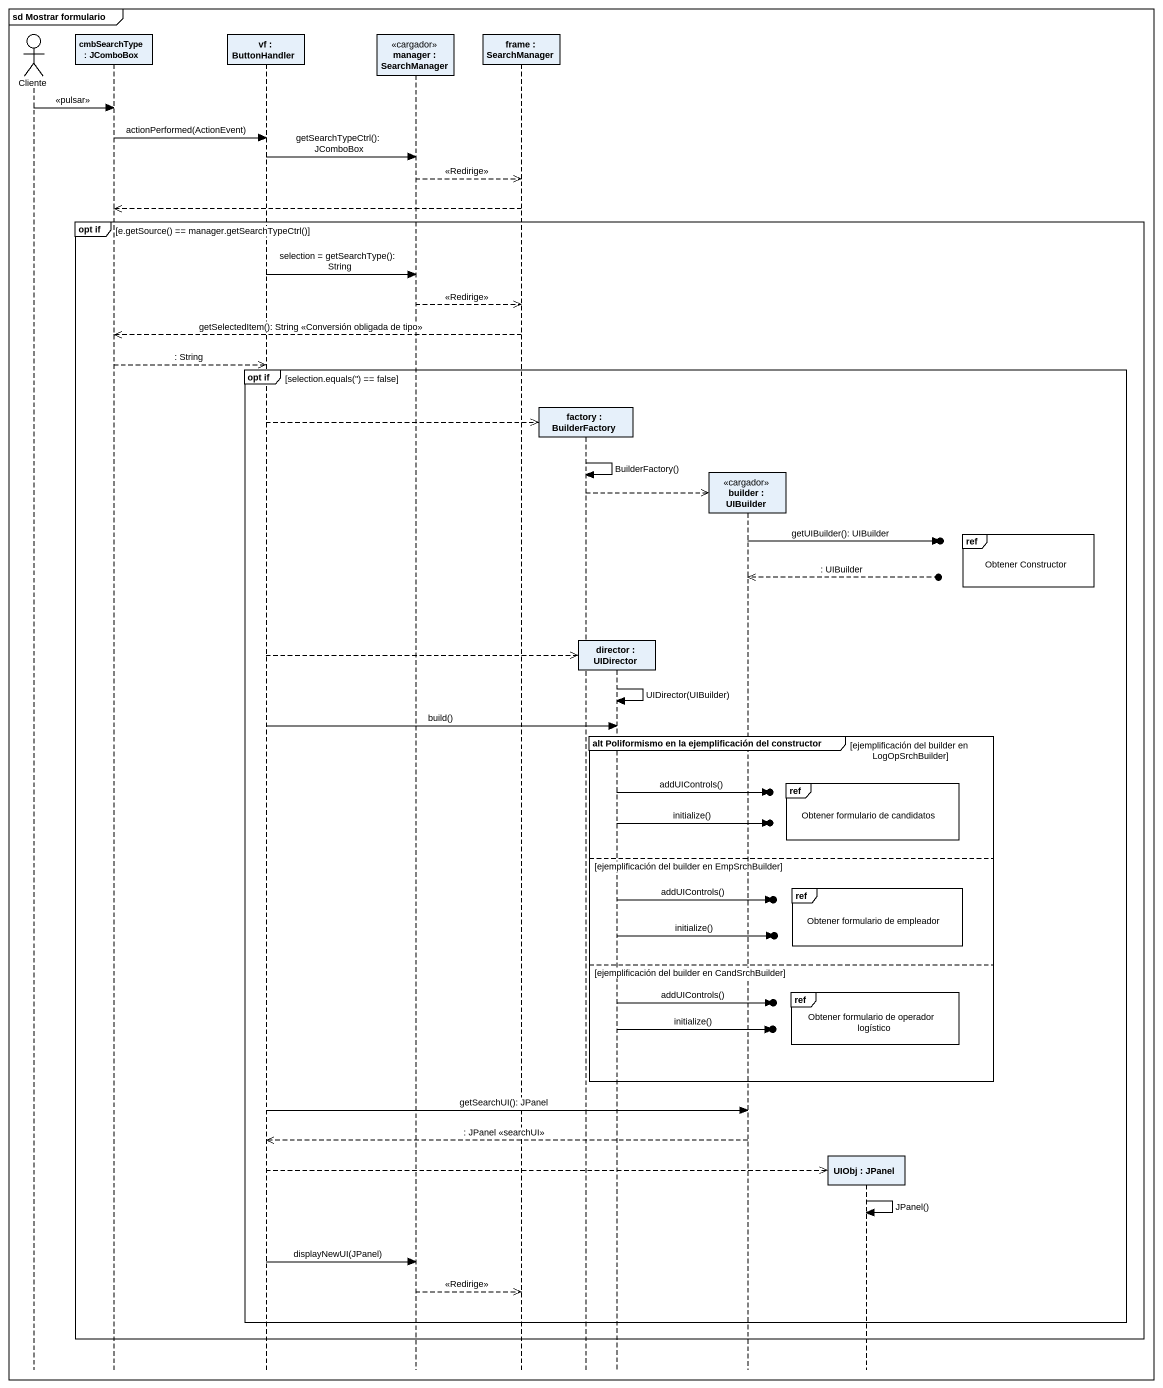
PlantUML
@startuml
mainframe sd Mostrar formulario
hide footbox
actor Cliente
participant "cmbSearchType : JComboBox" as cmbSearchType
participant "vf : ButtonHandler" as vf
participant "manager : SearchManager" as manager <<cargador>>
participant "frame : SearchManager" as frame_
participant "factory : BuilderFactory" as factory
participant "director : UIDirector" as director
participant "builder : UIBuilder" as builder <<cargador>>
participant "UIObj : JPanel" as UIObj

Cliente -> cmbSearchType : <<pulsar>>
cmbSearchType -> vf : actionPerformed(ActionEvent)
vf -> manager : getSearchTypeCtrl(): JComboBox
manager -->> frame_ : <<Redirige>>
frame_ -->> cmbSearchType
group opt if [e.getSource() == manager.getSearchTypeCtrl()]
  vf -> manager : selection = getSearchType(): String
  manager -->> frame_ : <<Redirige>>
  frame_ -->> cmbSearchType : getSelectedItem(): String <<Conversión obligada de tipo>>
  cmbSearchType -->> vf : : String
  group opt if [selection.equals('') == false]
    vf -->> factory **
    factory -> factory : BuilderFactory()
    factory -->> builder **
    ref over UIObj : Obtener Constructor
    builder ->o] : getUIBuilder(): UIBuilder
    builder <<--o] : : UIBuilder
    vf -->> director **
    director -> director : UIDirector(UIBuilder)
    vf -> director : build()
    group alt Poliformismo en la ejemplificación del constructor [ejemplificación del builder en LogOpSrchBuilder]
      ref over UIObj : Obtener formulario de candidatos
      director ->o] : addUIControls()
      director ->o] : initialize()
    else ejemplificación del builder en EmpSrchBuilder
      ref over UIObj : Obtener formulario de empleador
      director ->o] : addUIControls()
      director ->o] : initialize()
    else ejemplificación del builder en CandSrchBuilder
      ref over UIObj : Obtener formulario de operador logístico
      director ->o] : addUIControls()
      director ->o] : initialize()
    end
    vf -> builder : getSearchUI(): JPanel
    builder -->> vf : : JPanel <<searchUI>>
    vf -->> UIObj **
    UIObj -> UIObj : JPanel()
    vf -> manager : displayNewUI(JPanel)
    manager -->> frame_ : <<Redirige>>
  end
end
@enduml
